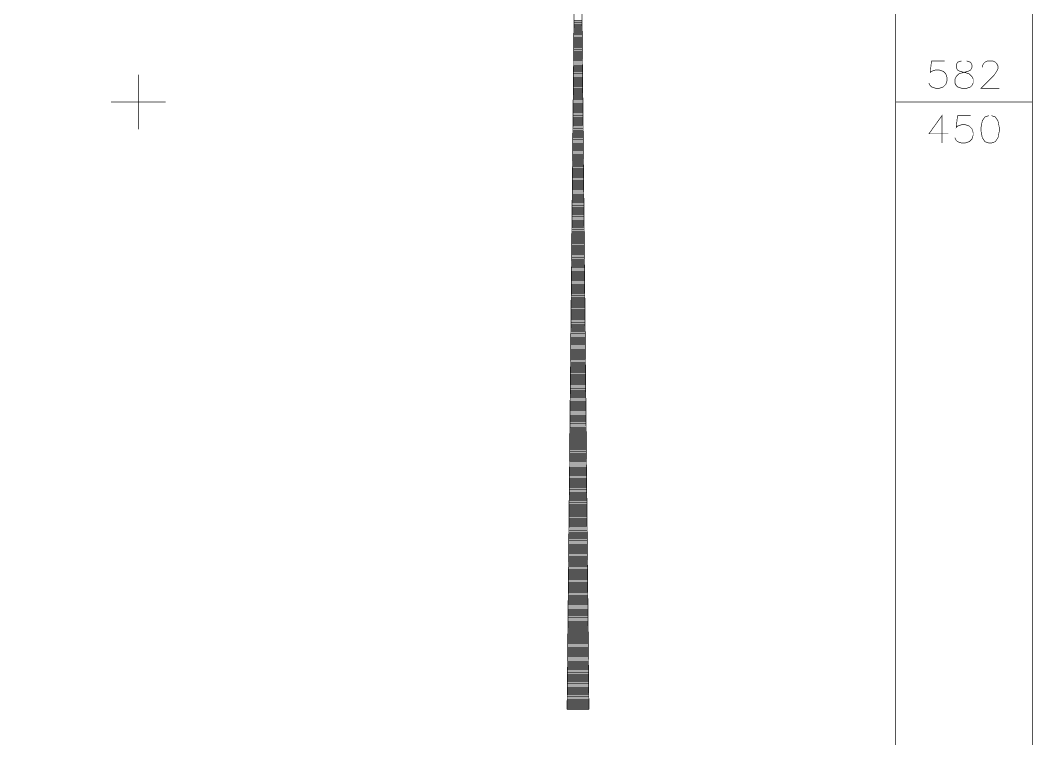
# Model space of a CAD drawing. Extents: x 489 to 720, y 1028 to 1176.
# Drawn here: x 640.45 to 658.97, y 1149.49 to 1162.63 of the extents above; entities that cross this region are included whole.
import ezdxf

# ---------------------------------------------------------------- set-up
doc = ezdxf.new("R2010")
doc.units = 0
doc.header["$MEASUREMENT"] = 0
doc.layers.add('1202', color=7, linetype='Continuous')
doc.layers.add('M1280', color=7, linetype='Continuous')

msp = doc.modelspace()

# ---------------------------------------------------------------- linework, layer by layer
at = {"layer": '1202', "color": 7, "linetype": 'Continuous', "ltscale": 0.045455, "const_width": 0.0112}
for points in [[(585.132, 1102.952), (658.965, 1102.952), (658.965, 1175.784), (585.132, 1175.784)], [(587.634, 1105.454), (656.462, 1105.454), (656.462, 1173.281), (587.634, 1173.281)], [(650.45, 1150.032), (650.65, 1170.044)], [(650.851, 1150.032), (650.651, 1170.044)], [(650.575, 1162.586), (650.725, 1162.586)], [(650.575, 1162.566), (650.725, 1162.566)], [(650.576, 1162.623), (650.725, 1162.623)], [(650.576, 1162.604), (650.725, 1162.604)], [(650.574, 1162.473), (650.726, 1162.473)], [(650.574, 1162.454), (650.726, 1162.454)], [(650.574, 1162.436), (650.727, 1162.436)], [(650.574, 1162.416), (650.727, 1162.416)], [(650.574, 1162.398), (650.727, 1162.398)], [(650.575, 1162.548), (650.726, 1162.548)], [(650.575, 1162.529), (650.726, 1162.529)], [(650.575, 1162.511), (650.726, 1162.511)], [(650.575, 1162.491), (650.726, 1162.491)], [(650.571, 1162.247), (650.728, 1162.247)], [(650.571, 1162.229), (650.728, 1162.229)], [(650.571, 1162.21), (650.729, 1162.21)], [(650.572, 1162.361), (650.727, 1162.361)], [(650.572, 1162.341), (650.727, 1162.341)], [(650.572, 1162.322), (650.728, 1162.322)], [(650.572, 1162.304), (650.728, 1162.304)], [(650.572, 1162.285), (650.728, 1162.285)], [(650.572, 1162.266), (650.728, 1162.266)], [(650.574, 1162.379), (650.727, 1162.379)], [(650.57, 1162.116), (650.729, 1162.116)], [(650.57, 1162.097), (650.73, 1162.097)], [(650.57, 1162.079), (650.73, 1162.079)], [(650.57, 1162.06), (650.73, 1162.06)], [(650.57, 1162.041), (650.73, 1162.041)], [(650.57, 1162.022), (650.73, 1162.022)], [(650.571, 1162.191), (650.729, 1162.191)], [(650.571, 1162.172), (650.729, 1162.172)], [(650.571, 1162.154), (650.729, 1162.154)], [(650.571, 1162.135), (650.729, 1162.135)], [(650.568, 1161.891), (650.732, 1161.891)], [(650.568, 1161.872), (650.733, 1161.872)], [(650.568, 1161.854), (650.733, 1161.854)], [(650.568, 1161.835), (650.733, 1161.835)], [(650.569, 1162.004), (650.73, 1162.004)], [(650.569, 1161.985), (650.732, 1161.985)], [(650.569, 1161.966), (650.732, 1161.966)], [(650.569, 1161.947), (650.732, 1161.947)], [(650.569, 1161.929), (650.732, 1161.929)], [(650.569, 1161.91), (650.732, 1161.91)], [(657.357, 1161.889), (657.118, 1161.889), (657.094, 1161.674), (657.118, 1161.698), (657.19, 1161.722), (657.261, 1161.722), (657.333, 1161.698), (657.38, 1161.651), (657.403, 1161.58), (657.403, 1161.532), (657.38, 1161.461), (657.333, 1161.413), (657.261, 1161.389), (657.19, 1161.389), (657.118, 1161.413), (657.094, 1161.437), (657.07, 1161.485)], [(657.666, 1161.889), (657.594, 1161.865), (657.57, 1161.818), (657.57, 1161.77), (657.594, 1161.722), (657.642, 1161.698), (657.737, 1161.674), (657.809, 1161.651), (657.857, 1161.604), (657.88, 1161.556), (657.88, 1161.485), (657.857, 1161.437), (657.833, 1161.413), (657.761, 1161.389), (657.666, 1161.389), (657.594, 1161.413), (657.57, 1161.437), (657.546, 1161.485), (657.546, 1161.556), (657.57, 1161.604), (657.618, 1161.651), (657.69, 1161.674), (657.785, 1161.698), (657.833, 1161.722), (657.857, 1161.77), (657.857, 1161.818), (657.833, 1161.865), (657.761, 1161.889)], [(658.047, 1161.77), (658.047, 1161.794), (658.071, 1161.841), (658.095, 1161.865), (658.143, 1161.889), (658.238, 1161.889), (658.286, 1161.865), (658.31, 1161.841), (658.334, 1161.794), (658.334, 1161.746), (658.31, 1161.698), (658.262, 1161.627), (658.024, 1161.389), (658.358, 1161.389)], [(642.608, 1161.639), (642.608, 1160.638)], [(650.566, 1161.665), (650.734, 1161.665)], [(650.566, 1161.647), (650.735, 1161.647)], [(650.567, 1161.778), (650.733, 1161.778)], [(650.567, 1161.76), (650.734, 1161.76)], [(650.567, 1161.74), (650.734, 1161.74)], [(650.567, 1161.722), (650.734, 1161.722)], [(650.567, 1161.703), (650.734, 1161.703)], [(650.567, 1161.685), (650.734, 1161.685)], [(650.568, 1161.815), (650.733, 1161.815)], [(650.568, 1161.797), (650.733, 1161.797)], [(650.565, 1161.553), (650.735, 1161.553)], [(650.565, 1161.535), (650.736, 1161.535)], [(650.565, 1161.515), (650.736, 1161.515)], [(650.565, 1161.497), (650.736, 1161.497)], [(650.565, 1161.478), (650.736, 1161.478)], [(650.565, 1161.46), (650.736, 1161.46)], [(650.566, 1161.628), (650.735, 1161.628)], [(650.566, 1161.61), (650.735, 1161.61)], [(650.566, 1161.59), (650.735, 1161.59)], [(650.566, 1161.572), (650.735, 1161.572)], [(650.562, 1161.328), (650.737, 1161.328)], [(650.562, 1161.309), (650.738, 1161.309)], [(650.562, 1161.29), (650.738, 1161.29)], [(650.562, 1161.271), (650.738, 1161.271)], [(650.563, 1161.44), (650.736, 1161.44)], [(650.563, 1161.422), (650.737, 1161.422)], [(650.563, 1161.403), (650.737, 1161.403)], [(650.563, 1161.385), (650.737, 1161.385)], [(650.563, 1161.365), (650.737, 1161.365)], [(650.563, 1161.346), (650.737, 1161.346)], [(643.109, 1161.138), (642.108, 1161.138)], [(650.56, 1161.103), (650.74, 1161.103)], [(650.56, 1161.084), (650.741, 1161.084)], [(650.561, 1161.215), (650.738, 1161.215)], [(650.561, 1161.196), (650.74, 1161.196)], [(650.561, 1161.178), (650.74, 1161.178)], [(650.561, 1161.159), (650.74, 1161.159)], [(650.561, 1161.14), (650.74, 1161.14)], [(650.561, 1161.121), (650.74, 1161.121)], [(650.562, 1161.253), (650.738, 1161.253)], [(650.562, 1161.234), (650.738, 1161.234)], [(656.462, 1161.138), (658.965, 1161.138)], [(650.559, 1160.99), (650.741, 1160.99)], [(650.559, 1160.971), (650.742, 1160.971)], [(650.559, 1160.953), (650.742, 1160.953)], [(650.559, 1160.934), (650.742, 1160.934)], [(650.559, 1160.915), (650.742, 1160.915)], [(650.56, 1161.065), (650.741, 1161.065)], [(650.56, 1161.046), (650.741, 1161.046)], [(650.56, 1161.028), (650.741, 1161.028)], [(650.56, 1161.009), (650.741, 1161.009)], [(657.309, 1160.388), (657.309, 1160.888), (657.07, 1160.555), (657.427, 1160.555)], [(650.557, 1160.764), (650.743, 1160.764)], [(650.557, 1160.746), (650.743, 1160.746)], [(650.557, 1160.727), (650.744, 1160.727)], [(650.558, 1160.878), (650.742, 1160.878)], [(650.558, 1160.859), (650.742, 1160.859)], [(650.558, 1160.839), (650.743, 1160.839)], [(650.558, 1160.821), (650.743, 1160.821)], [(650.558, 1160.802), (650.743, 1160.802)], [(650.558, 1160.784), (650.743, 1160.784)], [(650.559, 1160.896), (650.742, 1160.896)], [(657.833, 1160.888), (657.594, 1160.888), (657.57, 1160.673), (657.594, 1160.697), (657.666, 1160.721), (657.737, 1160.721), (657.809, 1160.697), (657.857, 1160.649), (657.88, 1160.579), (657.88, 1160.531), (657.857, 1160.46), (657.809, 1160.412), (657.737, 1160.388), (657.666, 1160.388), (657.594, 1160.412), (657.57, 1160.436), (657.546, 1160.484)], [(658.167, 1160.888), (658.095, 1160.864), (658.047, 1160.793), (658.024, 1160.673), (658.024, 1160.603), (658.047, 1160.484), (658.095, 1160.412), (658.167, 1160.388), (658.215, 1160.388), (658.286, 1160.412), (658.334, 1160.484), (658.358, 1160.603), (658.358, 1160.673), (658.334, 1160.793), (658.286, 1160.864), (658.215, 1160.888)], [(650.554, 1160.539), (650.745, 1160.539)], [(650.555, 1160.652), (650.744, 1160.652)], [(650.555, 1160.634), (650.744, 1160.634)], [(650.555, 1160.614), (650.745, 1160.614)], [(650.555, 1160.596), (650.745, 1160.596)], [(650.555, 1160.577), (650.745, 1160.577)], [(650.555, 1160.559), (650.745, 1160.559)], [(650.557, 1160.709), (650.744, 1160.709)], [(650.557, 1160.689), (650.744, 1160.689)], [(650.557, 1160.671), (650.744, 1160.671)], [(650.553, 1160.427), (650.746, 1160.427)], [(650.553, 1160.409), (650.746, 1160.409)], [(650.553, 1160.389), (650.747, 1160.389)], [(650.553, 1160.371), (650.747, 1160.371)], [(650.553, 1160.352), (650.747, 1160.352)], [(650.554, 1160.521), (650.745, 1160.521)], [(650.554, 1160.502), (650.746, 1160.502)], [(650.554, 1160.484), (650.746, 1160.484)], [(650.554, 1160.464), (650.746, 1160.464)], [(650.554, 1160.446), (650.746, 1160.446)], [(650.551, 1160.182), (650.749, 1160.182)], [(650.551, 1160.164), (650.75, 1160.164)], [(650.552, 1160.295), (650.747, 1160.295)], [(650.552, 1160.277), (650.749, 1160.277)], [(650.552, 1160.257), (650.749, 1160.257)], [(650.552, 1160.239), (650.749, 1160.239)], [(650.552, 1160.22), (650.749, 1160.22)], [(650.552, 1160.202), (650.749, 1160.202)], [(650.553, 1160.332), (650.747, 1160.332)], [(650.553, 1160.314), (650.747, 1160.314)], [(650.55, 1160.07), (650.75, 1160.07)], [(650.55, 1160.052), (650.751, 1160.052)], [(650.55, 1160.032), (650.751, 1160.032)], [(650.55, 1160.014), (650.751, 1160.014)], [(650.55, 1159.995), (650.751, 1159.995)], [(650.55, 1159.977), (650.751, 1159.977)], [(650.551, 1160.145), (650.75, 1160.145)], [(650.551, 1160.127), (650.75, 1160.127)], [(650.551, 1160.107), (650.75, 1160.107)], [(650.551, 1160.089), (650.75, 1160.089)], [(650.547, 1159.845), (650.752, 1159.845)], [(650.547, 1159.826), (650.753, 1159.826)], [(650.547, 1159.807), (650.753, 1159.807)], [(650.547, 1159.788), (650.753, 1159.788)], [(650.549, 1159.957), (650.751, 1159.957)], [(650.549, 1159.939), (650.752, 1159.939)], [(650.549, 1159.92), (650.752, 1159.92)], [(650.549, 1159.902), (650.752, 1159.902)], [(650.549, 1159.882), (650.752, 1159.882)], [(650.549, 1159.864), (650.752, 1159.864)], [(650.545, 1159.62), (650.754, 1159.62)], [(650.545, 1159.601), (650.755, 1159.601)], [(650.546, 1159.732), (650.753, 1159.732)], [(650.546, 1159.713), (650.754, 1159.713)], [(650.546, 1159.695), (650.754, 1159.695)], [(650.546, 1159.676), (650.754, 1159.676)], [(650.546, 1159.657), (650.754, 1159.657)], [(650.546, 1159.638), (650.754, 1159.638)], [(650.547, 1159.77), (650.753, 1159.77)], [(650.547, 1159.751), (650.753, 1159.751)], [(650.544, 1159.507), (650.755, 1159.507)], [(650.544, 1159.488), (650.757, 1159.488)], [(650.544, 1159.47), (650.757, 1159.47)], [(650.544, 1159.451), (650.757, 1159.451)], [(650.544, 1159.432), (650.757, 1159.432)], [(650.545, 1159.582), (650.755, 1159.582)], [(650.545, 1159.563), (650.755, 1159.563)], [(650.545, 1159.545), (650.755, 1159.545)], [(650.545, 1159.526), (650.755, 1159.526)], [(650.542, 1159.281), (650.758, 1159.281)], [(650.542, 1159.263), (650.759, 1159.263)], [(650.542, 1159.244), (650.759, 1159.244)], [(650.543, 1159.395), (650.757, 1159.395)], [(650.543, 1159.376), (650.758, 1159.376)], [(650.543, 1159.357), (650.758, 1159.357)], [(650.543, 1159.338), (650.758, 1159.338)], [(650.543, 1159.319), (650.758, 1159.319)], [(650.543, 1159.301), (650.758, 1159.301)], [(650.544, 1159.413), (650.757, 1159.413)], [(650.54, 1159.056), (650.76, 1159.056)], [(650.541, 1159.169), (650.759, 1159.169)], [(650.541, 1159.151), (650.76, 1159.151)], [(650.541, 1159.131), (650.76, 1159.131)], [(650.541, 1159.113), (650.76, 1159.113)], [(650.541, 1159.094), (650.76, 1159.094)], [(650.541, 1159.076), (650.76, 1159.076)], [(650.542, 1159.226), (650.759, 1159.226)], [(650.542, 1159.206), (650.759, 1159.206)], [(650.542, 1159.188), (650.759, 1159.188)], [(650.538, 1158.944), (650.761, 1158.944)], [(650.538, 1158.926), (650.761, 1158.926)], [(650.538, 1158.906), (650.762, 1158.906)], [(650.538, 1158.888), (650.762, 1158.888)], [(650.538, 1158.869), (650.762, 1158.869)], [(650.54, 1159.038), (650.76, 1159.038)], [(650.54, 1159.019), (650.761, 1159.019)], [(650.54, 1159.001), (650.761, 1159.001)], [(650.54, 1158.981), (650.761, 1158.981)], [(650.54, 1158.963), (650.761, 1158.963)], [(650.536, 1158.719), (650.763, 1158.719)], [(650.536, 1158.699), (650.763, 1158.699)], [(650.536, 1158.681), (650.765, 1158.681)], [(650.537, 1158.831), (650.762, 1158.831)], [(650.537, 1158.812), (650.762, 1158.812)], [(650.537, 1158.794), (650.763, 1158.794)], [(650.537, 1158.774), (650.763, 1158.774)], [(650.537, 1158.756), (650.763, 1158.756)], [(650.537, 1158.737), (650.763, 1158.737)], [(650.538, 1158.849), (650.762, 1158.849)], [(650.535, 1158.606), (650.765, 1158.606)], [(650.535, 1158.587), (650.765, 1158.587)], [(650.535, 1158.569), (650.766, 1158.569)], [(650.535, 1158.549), (650.766, 1158.549)], [(650.535, 1158.531), (650.766, 1158.531)], [(650.535, 1158.512), (650.766, 1158.512)], [(650.535, 1158.494), (650.766, 1158.494)], [(650.536, 1158.662), (650.765, 1158.662)], [(650.536, 1158.644), (650.765, 1158.644)], [(650.536, 1158.624), (650.765, 1158.624)], [(650.533, 1158.362), (650.767, 1158.362)], [(650.533, 1158.343), (650.768, 1158.343)], [(650.533, 1158.324), (650.768, 1158.324)], [(650.533, 1158.305), (650.768, 1158.305)], [(650.534, 1158.474), (650.766, 1158.474)], [(650.534, 1158.456), (650.767, 1158.456)], [(650.534, 1158.437), (650.767, 1158.437)], [(650.534, 1158.419), (650.767, 1158.419)], [(650.534, 1158.399), (650.767, 1158.399)], [(650.534, 1158.381), (650.767, 1158.381)], [(650.53, 1158.137), (650.769, 1158.137)], [(650.532, 1158.249), (650.768, 1158.249)], [(650.532, 1158.23), (650.769, 1158.23)], [(650.532, 1158.212), (650.769, 1158.212)], [(650.532, 1158.193), (650.769, 1158.193)], [(650.532, 1158.174), (650.769, 1158.174)], [(650.532, 1158.155), (650.769, 1158.155)], [(650.533, 1158.287), (650.768, 1158.287)], [(650.533, 1158.268), (650.768, 1158.268)], [(650.529, 1158.024), (650.77, 1158.024)], [(650.529, 1158.005), (650.771, 1158.005)], [(650.529, 1157.987), (650.771, 1157.987)], [(650.529, 1157.968), (650.771, 1157.968)], [(650.529, 1157.949), (650.771, 1157.949)], [(650.53, 1158.118), (650.77, 1158.118)], [(650.53, 1158.099), (650.77, 1158.099)], [(650.53, 1158.08), (650.77, 1158.08)], [(650.53, 1158.062), (650.77, 1158.062)], [(650.53, 1158.043), (650.77, 1158.043)], [(650.527, 1157.798), (650.772, 1157.798)], [(650.527, 1157.78), (650.774, 1157.78)], [(650.527, 1157.761), (650.774, 1157.761)], [(650.528, 1157.912), (650.771, 1157.912)], [(650.528, 1157.893), (650.772, 1157.893)], [(650.528, 1157.874), (650.772, 1157.874)], [(650.528, 1157.855), (650.772, 1157.855)], [(650.528, 1157.836), (650.772, 1157.836)], [(650.528, 1157.818), (650.772, 1157.818)], [(650.529, 1157.93), (650.771, 1157.93)], [(650.525, 1157.573), (650.775, 1157.573)], [(650.526, 1157.686), (650.774, 1157.686)], [(650.526, 1157.668), (650.775, 1157.668)], [(650.526, 1157.648), (650.775, 1157.648)], [(650.526, 1157.63), (650.775, 1157.63)], [(650.526, 1157.611), (650.775, 1157.611)], [(650.526, 1157.593), (650.775, 1157.593)], [(650.527, 1157.743), (650.774, 1157.743)], [(650.527, 1157.723), (650.774, 1157.723)], [(650.527, 1157.705), (650.774, 1157.705)], [(650.524, 1157.461), (650.776, 1157.461)], [(650.524, 1157.443), (650.777, 1157.443)], [(650.524, 1157.423), (650.777, 1157.423)], [(650.524, 1157.405), (650.777, 1157.405)], [(650.524, 1157.386), (650.777, 1157.386)], [(650.525, 1157.555), (650.776, 1157.555)], [(650.525, 1157.536), (650.776, 1157.536)], [(650.525, 1157.518), (650.776, 1157.518)], [(650.525, 1157.498), (650.776, 1157.498)], [(650.525, 1157.48), (650.776, 1157.48)], [(650.521, 1157.236), (650.778, 1157.236)], [(650.521, 1157.216), (650.778, 1157.216)], [(650.521, 1157.198), (650.779, 1157.198)], [(650.522, 1157.348), (650.777, 1157.348)], [(650.522, 1157.329), (650.777, 1157.329)], [(650.522, 1157.311), (650.778, 1157.311)], [(650.522, 1157.291), (650.778, 1157.291)], [(650.522, 1157.273), (650.778, 1157.273)], [(650.522, 1157.254), (650.778, 1157.254)], [(650.524, 1157.368), (650.777, 1157.368)], [(650.519, 1157.011), (650.78, 1157.011)], [(650.52, 1157.123), (650.779, 1157.123)], [(650.52, 1157.104), (650.779, 1157.104)], [(650.52, 1157.086), (650.78, 1157.086)], [(650.52, 1157.066), (650.78, 1157.066)], [(650.52, 1157.048), (650.78, 1157.048)], [(650.52, 1157.029), (650.78, 1157.029)], [(650.521, 1157.179), (650.779, 1157.179)], [(650.521, 1157.161), (650.779, 1157.161)], [(650.521, 1157.141), (650.779, 1157.141)], [(650.518, 1156.898), (650.782, 1156.898)], [(650.518, 1156.879), (650.782, 1156.879)], [(650.518, 1156.861), (650.783, 1156.861)], [(650.518, 1156.841), (650.783, 1156.841)], [(650.518, 1156.822), (650.783, 1156.822)], [(650.519, 1156.991), (650.78, 1156.991)], [(650.519, 1156.973), (650.782, 1156.973)], [(650.519, 1156.954), (650.782, 1156.954)], [(650.519, 1156.936), (650.782, 1156.936)], [(650.519, 1156.916), (650.782, 1156.916)], [(650.516, 1156.654), (650.784, 1156.654)], [(650.517, 1156.766), (650.783, 1156.766)], [(650.517, 1156.747), (650.784, 1156.747)], [(650.517, 1156.729), (650.784, 1156.729)], [(650.517, 1156.71), (650.784, 1156.71)], [(650.517, 1156.691), (650.784, 1156.691)], [(650.517, 1156.672), (650.784, 1156.672)], [(650.518, 1156.804), (650.783, 1156.804)], [(650.518, 1156.785), (650.783, 1156.785)], [(650.515, 1156.541), (650.785, 1156.541)], [(650.515, 1156.522), (650.786, 1156.522)], [(650.515, 1156.504), (650.786, 1156.504)], [(650.515, 1156.485), (650.786, 1156.485)], [(650.515, 1156.466), (650.786, 1156.466)], [(650.516, 1156.635), (650.785, 1156.635)], [(650.516, 1156.616), (650.785, 1156.616)], [(650.516, 1156.597), (650.785, 1156.597)], [(650.516, 1156.579), (650.785, 1156.579)], [(650.516, 1156.56), (650.785, 1156.56)], [(650.512, 1156.315), (650.787, 1156.315)], [(650.512, 1156.297), (650.788, 1156.297)], [(650.512, 1156.278), (650.788, 1156.278)], [(650.513, 1156.429), (650.786, 1156.429)], [(650.513, 1156.41), (650.787, 1156.41)], [(650.513, 1156.391), (650.787, 1156.391)], [(650.513, 1156.372), (650.787, 1156.372)], [(650.513, 1156.353), (650.787, 1156.353)], [(650.513, 1156.335), (650.787, 1156.335)], [(650.515, 1156.447), (650.786, 1156.447)], [(650.51, 1156.09), (650.79, 1156.09)], [(650.511, 1156.203), (650.788, 1156.203)], [(650.511, 1156.185), (650.79, 1156.185)], [(650.511, 1156.165), (650.79, 1156.165)], [(650.511, 1156.147), (650.79, 1156.147)], [(650.511, 1156.128), (650.79, 1156.128)], [(650.511, 1156.11), (650.79, 1156.11)], [(650.512, 1156.26), (650.788, 1156.26)], [(650.512, 1156.24), (650.788, 1156.24)], [(650.512, 1156.222), (650.788, 1156.222)], [(650.509, 1155.978), (650.791, 1155.978)], [(650.509, 1155.96), (650.792, 1155.96)], [(650.509, 1155.94), (650.792, 1155.94)], [(650.509, 1155.922), (650.792, 1155.922)], [(650.509, 1155.903), (650.792, 1155.903)], [(650.51, 1156.072), (650.791, 1156.072)], [(650.51, 1156.053), (650.791, 1156.053)], [(650.51, 1156.035), (650.791, 1156.035)], [(650.51, 1156.015), (650.791, 1156.015)], [(650.51, 1155.997), (650.791, 1155.997)], [(650.507, 1155.753), (650.793, 1155.753)], [(650.507, 1155.734), (650.794, 1155.734)], [(650.507, 1155.715), (650.794, 1155.715)], [(650.508, 1155.865), (650.792, 1155.865)], [(650.508, 1155.846), (650.793, 1155.846)], [(650.508, 1155.828), (650.793, 1155.828)], [(650.508, 1155.809), (650.793, 1155.809)], [(650.508, 1155.79), (650.793, 1155.79)], [(650.508, 1155.771), (650.793, 1155.771)], [(650.509, 1155.885), (650.792, 1155.885)], [(650.504, 1155.528), (650.795, 1155.528)], [(650.505, 1155.64), (650.794, 1155.64)], [(650.505, 1155.621), (650.794, 1155.621)], [(650.505, 1155.603), (650.795, 1155.603)], [(650.505, 1155.584), (650.795, 1155.584)], [(650.505, 1155.565), (650.795, 1155.565)], [(650.505, 1155.546), (650.795, 1155.546)], [(650.507, 1155.696), (650.794, 1155.696)], [(650.507, 1155.678), (650.794, 1155.678)], [(650.507, 1155.659), (650.794, 1155.659)], [(650.503, 1155.415), (650.796, 1155.415)], [(650.503, 1155.396), (650.796, 1155.396)], [(650.503, 1155.378), (650.797, 1155.378)], [(650.503, 1155.359), (650.797, 1155.359)], [(650.504, 1155.509), (650.795, 1155.509)], [(650.504, 1155.49), (650.796, 1155.49)], [(650.504, 1155.471), (650.796, 1155.471)], [(650.504, 1155.453), (650.796, 1155.453)], [(650.504, 1155.434), (650.796, 1155.434)], [(650.501, 1155.189), (650.799, 1155.189)], [(650.501, 1155.171), (650.799, 1155.171)], [(650.502, 1155.302), (650.797, 1155.302)], [(650.502, 1155.284), (650.797, 1155.284)], [(650.502, 1155.264), (650.799, 1155.264)], [(650.502, 1155.246), (650.799, 1155.246)], [(650.502, 1155.227), (650.799, 1155.227)], [(650.502, 1155.209), (650.799, 1155.209)], [(650.503, 1155.339), (650.797, 1155.339)], [(650.503, 1155.321), (650.797, 1155.321)], [(650.5, 1155.077), (650.8, 1155.077)], [(650.5, 1155.059), (650.8, 1155.059)], [(650.5, 1155.039), (650.801, 1155.039)], [(650.5, 1155.021), (650.801, 1155.021)], [(650.5, 1155.002), (650.801, 1155.002)], [(650.5, 1154.984), (650.801, 1154.984)], [(650.501, 1155.152), (650.8, 1155.152)], [(650.501, 1155.134), (650.8, 1155.134)], [(650.501, 1155.114), (650.8, 1155.114)], [(650.501, 1155.096), (650.8, 1155.096)], [(650.497, 1154.832), (650.802, 1154.832)], [(650.497, 1154.814), (650.803, 1154.814)], [(650.497, 1154.795), (650.803, 1154.795)], [(650.499, 1154.946), (650.801, 1154.946)], [(650.499, 1154.927), (650.802, 1154.927)], [(650.499, 1154.909), (650.802, 1154.909)], [(650.499, 1154.889), (650.802, 1154.889)], [(650.499, 1154.871), (650.802, 1154.871)], [(650.499, 1154.852), (650.802, 1154.852)], [(650.5, 1154.964), (650.801, 1154.964)], [(650.495, 1154.607), (650.804, 1154.607)], [(650.496, 1154.72), (650.803, 1154.72)], [(650.496, 1154.702), (650.804, 1154.702)], [(650.496, 1154.682), (650.804, 1154.682)], [(650.496, 1154.664), (650.804, 1154.664)], [(650.496, 1154.645), (650.804, 1154.645)], [(650.496, 1154.627), (650.804, 1154.627)], [(650.497, 1154.777), (650.803, 1154.777)], [(650.497, 1154.757), (650.803, 1154.757)], [(650.497, 1154.739), (650.803, 1154.739)], [(650.494, 1154.495), (650.805, 1154.495)], [(650.494, 1154.477), (650.807, 1154.477)], [(650.494, 1154.457), (650.807, 1154.457)], [(650.494, 1154.439), (650.807, 1154.439)], [(650.494, 1154.42), (650.807, 1154.42)], [(650.495, 1154.589), (650.805, 1154.589)], [(650.495, 1154.57), (650.805, 1154.57)], [(650.495, 1154.552), (650.805, 1154.552)], [(650.495, 1154.532), (650.805, 1154.532)], [(650.495, 1154.514), (650.805, 1154.514)], [(650.492, 1154.27), (650.808, 1154.27)], [(650.492, 1154.251), (650.809, 1154.251)], [(650.492, 1154.232), (650.809, 1154.232)], [(650.493, 1154.382), (650.807, 1154.382)], [(650.493, 1154.363), (650.808, 1154.363)], [(650.493, 1154.345), (650.808, 1154.345)], [(650.493, 1154.326), (650.808, 1154.326)], [(650.493, 1154.307), (650.808, 1154.307)], [(650.493, 1154.288), (650.808, 1154.288)], [(650.494, 1154.402), (650.807, 1154.402)], [(650.49, 1154.045), (650.81, 1154.045)], [(650.491, 1154.157), (650.809, 1154.157)], [(650.491, 1154.138), (650.81, 1154.138)], [(650.491, 1154.12), (650.81, 1154.12)], [(650.491, 1154.101), (650.81, 1154.101)], [(650.491, 1154.082), (650.81, 1154.082)], [(650.491, 1154.063), (650.81, 1154.063)], [(650.492, 1154.213), (650.809, 1154.213)], [(650.492, 1154.195), (650.809, 1154.195)], [(650.492, 1154.176), (650.809, 1154.176)], [(650.488, 1153.932), (650.811, 1153.932)], [(650.488, 1153.913), (650.811, 1153.913)], [(650.488, 1153.895), (650.812, 1153.895)], [(650.488, 1153.876), (650.812, 1153.876)], [(650.49, 1154.026), (650.811, 1154.026)], [(650.49, 1154.007), (650.811, 1154.007)], [(650.49, 1153.988), (650.811, 1153.988)], [(650.49, 1153.97), (650.811, 1153.97)], [(650.49, 1153.951), (650.811, 1153.951)], [(650.486, 1153.706), (650.813, 1153.706)], [(650.486, 1153.688), (650.813, 1153.688)], [(650.487, 1153.819), (650.812, 1153.819)], [(650.487, 1153.801), (650.812, 1153.801)], [(650.487, 1153.781), (650.813, 1153.781)], [(650.487, 1153.763), (650.813, 1153.763)], [(650.487, 1153.744), (650.813, 1153.744)], [(650.487, 1153.726), (650.813, 1153.726)], [(650.488, 1153.856), (650.812, 1153.856)], [(650.488, 1153.838), (650.812, 1153.838)], [(650.485, 1153.594), (650.815, 1153.594)], [(650.485, 1153.576), (650.815, 1153.576)], [(650.485, 1153.556), (650.816, 1153.556)], [(650.485, 1153.538), (650.816, 1153.538)], [(650.485, 1153.519), (650.816, 1153.519)], [(650.485, 1153.501), (650.816, 1153.501)], [(650.486, 1153.669), (650.815, 1153.669)], [(650.486, 1153.651), (650.815, 1153.651)], [(650.486, 1153.631), (650.815, 1153.631)], [(650.486, 1153.613), (650.815, 1153.613)], [(650.483, 1153.369), (650.817, 1153.369)], [(650.483, 1153.349), (650.817, 1153.349)], [(650.483, 1153.331), (650.818, 1153.331)], [(650.483, 1153.312), (650.818, 1153.312)], [(650.484, 1153.481), (650.816, 1153.481)], [(650.484, 1153.463), (650.816, 1153.463)], [(650.484, 1153.444), (650.817, 1153.444)], [(650.484, 1153.426), (650.817, 1153.426)], [(650.484, 1153.406), (650.817, 1153.406)], [(650.484, 1153.388), (650.817, 1153.388)], [(650.48, 1153.124), (650.819, 1153.124)], [(650.482, 1153.237), (650.818, 1153.237)], [(650.482, 1153.219), (650.819, 1153.219)], [(650.482, 1153.199), (650.819, 1153.199)], [(650.482, 1153.181), (650.819, 1153.181)], [(650.482, 1153.162), (650.819, 1153.162)], [(650.482, 1153.144), (650.819, 1153.144)], [(650.483, 1153.294), (650.818, 1153.294)], [(650.483, 1153.274), (650.818, 1153.274)], [(650.483, 1153.256), (650.818, 1153.256)], [(650.479, 1153.012), (650.82, 1153.012)], [(650.479, 1152.994), (650.821, 1152.994)], [(650.479, 1152.974), (650.821, 1152.974)], [(650.479, 1152.956), (650.821, 1152.956)], [(650.479, 1152.937), (650.821, 1152.937)], [(650.48, 1153.106), (650.82, 1153.106)], [(650.48, 1153.087), (650.82, 1153.087)], [(650.48, 1153.069), (650.82, 1153.069)], [(650.48, 1153.049), (650.82, 1153.049)], [(650.48, 1153.031), (650.82, 1153.031)], [(650.477, 1152.787), (650.822, 1152.787)], [(650.477, 1152.768), (650.824, 1152.768)], [(650.477, 1152.749), (650.824, 1152.749)], [(650.478, 1152.899), (650.821, 1152.899)], [(650.478, 1152.881), (650.822, 1152.881)], [(650.478, 1152.862), (650.822, 1152.862)], [(650.478, 1152.843), (650.822, 1152.843)], [(650.478, 1152.824), (650.822, 1152.824)], [(650.478, 1152.805), (650.822, 1152.805)], [(650.479, 1152.919), (650.821, 1152.919)], [(650.475, 1152.562), (650.825, 1152.562)], [(650.476, 1152.674), (650.824, 1152.674)], [(650.476, 1152.655), (650.825, 1152.655)], [(650.476, 1152.637), (650.825, 1152.637)], [(650.476, 1152.618), (650.825, 1152.618)], [(650.476, 1152.599), (650.825, 1152.599)], [(650.476, 1152.58), (650.825, 1152.58)], [(650.477, 1152.73), (650.824, 1152.73)], [(650.477, 1152.712), (650.824, 1152.712)], [(650.477, 1152.693), (650.824, 1152.693)], [(650.474, 1152.449), (650.826, 1152.449)], [(650.474, 1152.43), (650.827, 1152.43)], [(650.474, 1152.412), (650.827, 1152.412)], [(650.474, 1152.393), (650.827, 1152.393)], [(650.475, 1152.543), (650.826, 1152.543)], [(650.475, 1152.524), (650.826, 1152.524)], [(650.475, 1152.505), (650.826, 1152.505)], [(650.475, 1152.487), (650.826, 1152.487)], [(650.475, 1152.468), (650.826, 1152.468)], [(650.471, 1152.223), (650.828, 1152.223)], [(650.471, 1152.205), (650.828, 1152.205)], [(650.472, 1152.336), (650.827, 1152.336)], [(650.472, 1152.318), (650.828, 1152.318)], [(650.472, 1152.298), (650.828, 1152.298)], [(650.472, 1152.28), (650.828, 1152.28)], [(650.472, 1152.261), (650.828, 1152.261)], [(650.472, 1152.243), (650.828, 1152.243)], [(650.474, 1152.374), (650.827, 1152.374)], [(650.474, 1152.355), (650.827, 1152.355)], [(650.47, 1152.111), (650.829, 1152.111)], [(650.47, 1152.093), (650.829, 1152.093)], [(650.47, 1152.073), (650.83, 1152.073)], [(650.47, 1152.055), (650.83, 1152.055)], [(650.47, 1152.036), (650.83, 1152.036)], [(650.47, 1152.018), (650.83, 1152.018)], [(650.471, 1152.186), (650.829, 1152.186)], [(650.471, 1152.168), (650.829, 1152.168)], [(650.471, 1152.148), (650.829, 1152.148)], [(650.471, 1152.13), (650.829, 1152.13)], [(650.468, 1151.886), (650.832, 1151.886)], [(650.468, 1151.866), (650.832, 1151.866)], [(650.468, 1151.848), (650.833, 1151.848)], [(650.468, 1151.829), (650.833, 1151.829)], [(650.469, 1151.998), (650.83, 1151.998)], [(650.469, 1151.98), (650.83, 1151.98)], [(650.469, 1151.961), (650.832, 1151.961)], [(650.469, 1151.943), (650.832, 1151.943)], [(650.469, 1151.923), (650.832, 1151.923)], [(650.469, 1151.905), (650.832, 1151.905)], [(650.466, 1151.661), (650.834, 1151.661)], [(650.466, 1151.641), (650.834, 1151.641)], [(650.467, 1151.773), (650.833, 1151.773)], [(650.467, 1151.754), (650.833, 1151.754)], [(650.467, 1151.736), (650.834, 1151.736)], [(650.467, 1151.716), (650.834, 1151.716)], [(650.467, 1151.698), (650.834, 1151.698)], [(650.467, 1151.679), (650.834, 1151.679)], [(650.468, 1151.811), (650.833, 1151.811)], [(650.468, 1151.791), (650.833, 1151.791)], [(650.465, 1151.548), (650.835, 1151.548)], [(650.465, 1151.529), (650.835, 1151.529)], [(650.465, 1151.511), (650.836, 1151.511)], [(650.465, 1151.491), (650.836, 1151.491)], [(650.465, 1151.473), (650.836, 1151.473)], [(650.465, 1151.454), (650.836, 1151.454)], [(650.466, 1151.623), (650.835, 1151.623)], [(650.466, 1151.604), (650.835, 1151.604)], [(650.466, 1151.586), (650.835, 1151.586)], [(650.466, 1151.566), (650.835, 1151.566)], [(650.462, 1151.304), (650.837, 1151.304)], [(650.462, 1151.285), (650.838, 1151.285)], [(650.462, 1151.266), (650.838, 1151.266)], [(650.463, 1151.416), (650.836, 1151.416)], [(650.463, 1151.398), (650.837, 1151.398)], [(650.463, 1151.379), (650.837, 1151.379)], [(650.463, 1151.36), (650.837, 1151.36)], [(650.463, 1151.341), (650.837, 1151.341)], [(650.463, 1151.322), (650.837, 1151.322)], [(650.465, 1151.436), (650.836, 1151.436)], [(650.461, 1151.191), (650.838, 1151.191)], [(650.461, 1151.172), (650.84, 1151.172)], [(650.461, 1151.154), (650.84, 1151.154)], [(650.461, 1151.135), (650.84, 1151.135)], [(650.461, 1151.116), (650.84, 1151.116)], [(650.461, 1151.097), (650.84, 1151.097)], [(650.462, 1151.247), (650.838, 1151.247)], [(650.462, 1151.229), (650.838, 1151.229)], [(650.462, 1151.21), (650.838, 1151.21)], [(650.459, 1150.966), (650.841, 1150.966)], [(650.459, 1150.947), (650.842, 1150.947)], [(650.459, 1150.929), (650.842, 1150.929)], [(650.459, 1150.91), (650.842, 1150.91)], [(650.46, 1151.079), (650.84, 1151.079)], [(650.46, 1151.06), (650.841, 1151.06)], [(650.46, 1151.041), (650.841, 1151.041)], [(650.46, 1151.022), (650.841, 1151.022)], [(650.46, 1151.004), (650.841, 1151.004)], [(650.46, 1150.985), (650.841, 1150.985)], [(650.457, 1150.74), (650.843, 1150.74)], [(650.457, 1150.722), (650.844, 1150.722)], [(650.458, 1150.853), (650.842, 1150.853)], [(650.458, 1150.835), (650.843, 1150.835)], [(650.458, 1150.815), (650.843, 1150.815)], [(650.458, 1150.797), (650.843, 1150.797)], [(650.458, 1150.778), (650.843, 1150.778)], [(650.458, 1150.76), (650.843, 1150.76)], [(650.459, 1150.891), (650.842, 1150.891)], [(650.459, 1150.872), (650.842, 1150.872)], [(650.455, 1150.628), (650.844, 1150.628)], [(650.455, 1150.61), (650.845, 1150.61)], [(650.455, 1150.59), (650.845, 1150.59)], [(650.455, 1150.572), (650.845, 1150.572)], [(650.455, 1150.553), (650.845, 1150.553)], [(650.455, 1150.535), (650.845, 1150.535)], [(650.457, 1150.703), (650.844, 1150.703)], [(650.457, 1150.685), (650.844, 1150.685)], [(650.457, 1150.665), (650.844, 1150.665)], [(650.457, 1150.647), (650.844, 1150.647)], [(650.453, 1150.403), (650.846, 1150.403)], [(650.453, 1150.385), (650.846, 1150.385)], [(650.453, 1150.365), (650.847, 1150.365)], [(650.453, 1150.346), (650.847, 1150.346)], [(650.454, 1150.515), (650.845, 1150.515)], [(650.454, 1150.497), (650.845, 1150.497)], [(650.454, 1150.478), (650.846, 1150.478)], [(650.454, 1150.46), (650.846, 1150.46)], [(650.454, 1150.44), (650.846, 1150.44)], [(650.454, 1150.422), (650.846, 1150.422)], [(650.451, 1150.178), (650.849, 1150.178)], [(650.451, 1150.159), (650.849, 1150.159)], [(650.452, 1150.29), (650.847, 1150.29)], [(650.452, 1150.271), (650.847, 1150.271)], [(650.452, 1150.253), (650.849, 1150.253)], [(650.452, 1150.234), (650.849, 1150.234)], [(650.452, 1150.215), (650.849, 1150.215)], [(650.452, 1150.196), (650.849, 1150.196)], [(650.453, 1150.328), (650.847, 1150.328)], [(650.453, 1150.309), (650.847, 1150.309)], [(650.45, 1150.065), (650.85, 1150.065)], [(650.45, 1150.046), (650.85, 1150.046)], [(650.45, 1150.032), (650.65, 1150.032), (650.851, 1150.032)], [(650.451, 1150.14), (650.85, 1150.14)], [(650.451, 1150.121), (650.85, 1150.121)], [(650.451, 1150.103), (650.85, 1150.103)], [(650.451, 1150.084), (650.85, 1150.084)]]:
    msp.add_lwpolyline(points, dxfattribs=at)
at = {"layer": 'M1280', "color": 7, "linetype": 'Continuous', "ltscale": 0.045455, "const_width": 0.0112}
msp.add_lwpolyline([(587.634, 1105.454), (656.462, 1105.454), (656.462, 1173.281), (587.634, 1173.281)], dxfattribs=at)

doc.saveas('drawing.dxf')
